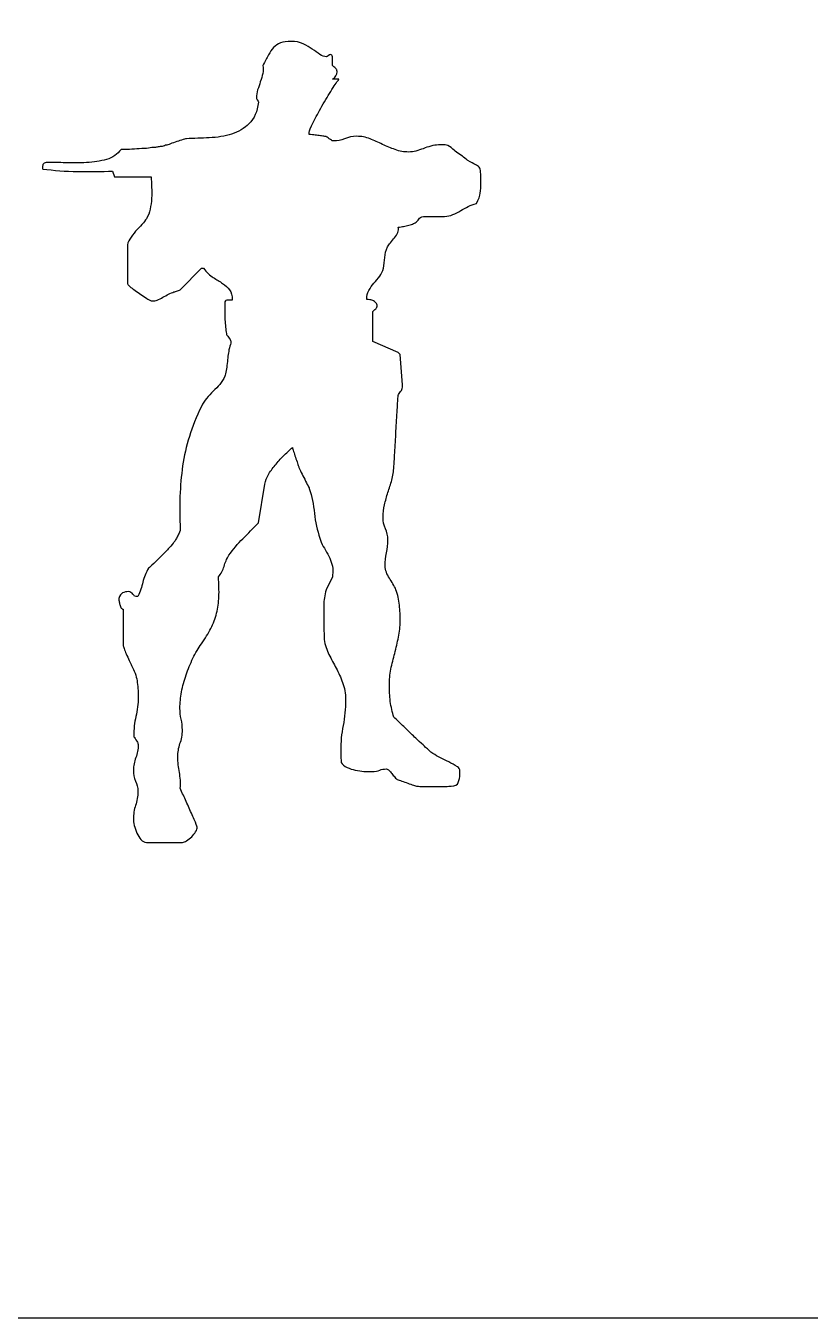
# Model space of a CAD drawing. Header units: centimetres. Extents: x -9.5 to 7.9, y -5.4 to 6.7.
# Drawn here: x -0.65 to 3.64, y -5.44 to 1.64 of the extents above; entities that cross this region are included whole.
import ezdxf

# ---------------------------------------------------------------- set-up
doc = ezdxf.new("R2010")
doc.units = ezdxf.units.CM
doc.header["$MEASUREMENT"] = 0
doc.layers.add('Layer 1', color=7, linetype='Continuous')

msp = doc.modelspace()

# ---------------------------------------------------------------- linework, layer by layer
at = {"layer": 'Layer 1', "color": 113}
for points, knots in [([(-9.48861, 6.68908), (-9.48861, 6.68908), (-9.48861, -5.44086), (-9.48861, -5.44086), (-9.48861, -5.44086), (-9.48861, -5.44086), (-0.86269, -5.44086), (-0.86269, -5.44086), (-0.86269, -5.44086), (-0.86269, -5.44086), (-0.81381, -5.44086), (-0.81381, -5.44086), (-0.81381, -5.44086), (-0.81381, -5.44086), (7.94366, -5.44086), (7.94366, -5.44086), (7.94366, -5.44086), (7.94366, -5.44086), (7.94366, 6.68908), (7.94366, 6.68908), (7.94366, 6.68908), (7.94366, 6.68908), (-0.81381, 6.68908), (-0.81381, 6.68908), (-0.81381, 6.68908), (-0.81381, 6.68908), (-0.86269, 6.68908), (-0.86269, 6.68908), (-0.86269, 6.68908), (-0.86269, 6.68908), (-9.48861, 6.68908), (-9.48861, 6.68908)], [0, 0, 0, 0, 0.1111111, 0.1111111, 0.1111111, 0.1111111, 0.2222222, 0.2222222, 0.2222222, 0.2222222, 0.3333333, 0.3333333, 0.3333333, 0.3333333, 0.4444444, 0.4444444, 0.4444444, 0.4444444, 0.5555556, 0.5555556, 0.5555556, 0.5555556, 0.6666667, 0.6666667, 0.6666667, 0.6666667, 0.7777778, 0.7777778, 0.7777778, 0.7777778, 1, 1, 1, 1]), ([(0.80032, 1.55336), (0.82571, 1.55336), (0.84804, 1.5488), (0.86681, 1.5398), (0.86681, 1.5398), (0.88558, 1.53079), (0.90206, 1.52134), (0.91641, 1.51121), (0.91641, 1.51121), (0.93187, 1.50107), (0.9456, 1.49126), (0.95774, 1.48226), (0.95774, 1.48226), (0.96988, 1.47325), (0.98156, 1.4687), (0.9926, 1.4687), (0.9926, 1.4687), (0.99481, 1.4687), (0.99858, 1.47045), (1.0041, 1.47383), (1.0041, 1.47383), (1.00962, 1.47833), (1.01375, 1.48079), (1.01596, 1.48079), (1.01596, 1.48079), (1.02148, 1.48079), (1.02525, 1.47657), (1.02746, 1.4687), (1.02746, 1.4687), (1.02746, 1.4687), (1.02746, 1.4588), (1.02746, 1.4588), (1.02746, 1.4588), (1.02746, 1.4588), (1.02746, 1.44524), (1.02746, 1.44524), (1.02746, 1.44524), (1.02746, 1.44524), (1.02746, 1.42985), (1.02746, 1.42985), (1.02746, 1.42985), (1.02746, 1.42985), (1.02746, 1.42142), (1.02746, 1.42142), (1.02746, 1.42142), (1.02856, 1.41916), (1.03234, 1.41532), (1.03896, 1.40969), (1.03896, 1.40969), (1.04558, 1.40406), (1.04936, 1.40021), (1.05046, 1.39796), (1.05046, 1.39796), (1.05046, 1.39796), (1.05046, 1.3962), (1.05046, 1.39283), (1.05046, 1.39283), (1.05156, 1.39057), (1.05225, 1.38848), (1.05226, 1.38623), (1.05226, 1.38623), (1.05226, 1.37046), (1.04402, 1.3568), (1.02746, 1.34555), (1.02746, 1.34555), (1.02746, 1.34555), (1.06232, 1.34555), (1.06232, 1.34555), (1.06232, 1.34555), (1.05459, 1.33654), (1.04189, 1.31799), (1.02422, 1.28984), (1.02422, 1.28984), (1.00655, 1.26169), (0.988, 1.23123), (0.96923, 1.19858), (0.96923, 1.19858), (0.95156, 1.16705), (0.93578, 1.1373), (0.92143, 1.10915), (0.92143, 1.10915), (0.90708, 1.081), (0.89986, 1.06279), (0.89987, 1.05491), (0.89987, 1.05491), (0.89987, 1.05491), (0.89987, 1.04318), (0.89987, 1.04318), (0.89987, 1.04318), (0.90318, 1.04318), (0.90937, 1.04284), (0.9182, 1.04171), (0.9182, 1.04171), (0.92703, 1.04058), (0.9363, 1.03917), (0.94623, 1.03804), (0.94623, 1.03804), (0.95617, 1.03691), (0.96543, 1.03587), (0.97426, 1.03474), (0.97426, 1.03474), (0.98309, 1.03361), (0.98928, 1.03257), (0.99259, 1.03144), (0.99259, 1.03144), (0.99369, 1.03144), (0.99918, 1.02759), (1.00912, 1.01971), (1.00912, 1.01971), (1.02016, 1.01295), (1.02635, 1.00874), (1.02745, 1.00762), (1.02745, 1.00762), (1.02745, 1.00762), (1.03248, 1.00762), (1.03248, 1.00762), (1.03248, 1.00762), (1.05346, 1.00762), (1.0737, 1.01183), (1.09358, 1.01971), (1.09358, 1.01971), (1.11456, 1.02871), (1.13652, 1.03327), (1.15971, 1.03327), (1.15971, 1.03327), (1.18621, 1.03327), (1.21059, 1.02871), (1.23267, 1.01971), (1.23267, 1.01971), (1.25585, 1.0107), (1.27851, 1.00055), (1.3006, 0.98929), (1.3006, 0.98929), (1.32378, 0.97915), (1.34714, 0.96934), (1.37033, 0.96034), (1.37033, 0.96034), (1.39351, 0.95133), (1.41823, 0.94714), (1.44473, 0.94715), (1.44473, 0.94715), (1.45798, 0.94715), (1.47137, 0.94853), (1.48463, 0.95191), (1.48463, 0.95191), (1.49788, 0.95641), (1.51091, 0.96096), (1.52417, 0.96547), (1.52417, 0.96547), (1.53742, 0.9711), (1.55115, 0.97565), (1.5655, 0.97903), (1.5655, 0.97903), (1.57985, 0.98353), (1.59428, 0.98599), (1.60863, 0.98599), (1.60863, 0.98599), (1.60863, 0.98599), (1.64529, 0.98599), (1.64529, 0.98599), (1.64529, 0.98599), (1.65412, 0.98599), (1.66441, 0.98143), (1.67656, 0.97243), (1.67656, 0.97243), (1.67877, 0.97017), (1.68426, 0.96491), (1.69309, 0.95704), (1.69309, 0.95704), (1.70192, 0.95028), (1.71188, 0.94293), (1.72292, 0.93505), (1.72292, 0.93505), (1.73396, 0.92717), (1.74392, 0.91981), (1.75275, 0.91306), (1.75275, 0.91306), (1.76158, 0.9063), (1.76707, 0.90245), (1.76928, 0.90133), (1.76928, 0.90133), (1.78694, 0.89119), (1.80034, 0.88384), (1.80918, 0.87934), (1.80918, 0.87934), (1.81911, 0.87483), (1.82633, 0.86994), (1.83074, 0.86431), (1.83074, 0.86431), (1.83515, 0.85868), (1.8379, 0.84957), (1.83901, 0.83719), (1.83901, 0.83719), (1.84011, 0.8248), (1.84044, 0.80625), (1.84045, 0.78148), (1.84045, 0.78148), (1.84045, 0.75783), (1.83942, 0.73823), (1.83721, 0.72247), (1.83721, 0.72247), (1.835, 0.7067), (1.82779, 0.68744), (1.81565, 0.66493), (1.81565, 0.66493), (1.80019, 0.66155), (1.78544, 0.65595), (1.77108, 0.64807), (1.77108, 0.64807), (1.75783, 0.64131), (1.7441, 0.63396), (1.72975, 0.62608), (1.72975, 0.62608), (1.71539, 0.6182), (1.70097, 0.61084), (1.68662, 0.60409), (1.68662, 0.60409), (1.67226, 0.59846), (1.65715, 0.59532), (1.64169, 0.59419), (1.64169, 0.59419), (1.64169, 0.59419), (1.62013, 0.59419), (1.62013, 0.59419), (1.62013, 0.59419), (1.62013, 0.59419), (1.58383, 0.59419), (1.58383, 0.59419), (1.58383, 0.59419), (1.58383, 0.59419), (1.54753, 0.59419), (1.54753, 0.59419), (1.54753, 0.59419), (1.54753, 0.59419), (1.52597, 0.59419), (1.52597, 0.59419), (1.52597, 0.59419), (1.51382, 0.59194), (1.50489, 0.58668), (1.49937, 0.5788), (1.49937, 0.5788), (1.49495, 0.57092), (1.48843, 0.56427), (1.4796, 0.55864), (1.4796, 0.55864), (1.47518, 0.55639), (1.4683, 0.55358), (1.45947, 0.55021), (1.45947, 0.55021), (1.45063, 0.54796), (1.44137, 0.5455), (1.43144, 0.54325), (1.43144, 0.54325), (1.4215, 0.541), (1.41224, 0.5389), (1.40341, 0.53665), (1.40341, 0.53665), (1.39568, 0.53552), (1.39019, 0.53481), (1.38688, 0.53482), (1.38688, 0.53482), (1.39019, 0.52581), (1.3895, 0.51636), (1.38508, 0.50623), (1.38508, 0.50623), (1.38066, 0.49722), (1.37448, 0.48777), (1.36675, 0.47764), (1.36675, 0.47764), (1.36012, 0.46863), (1.35291, 0.45952), (1.34519, 0.45052), (1.34519, 0.45052), (1.33746, 0.44264), (1.33197, 0.43528), (1.32866, 0.42853), (1.32866, 0.42853), (1.31982, 0.40939), (1.31503, 0.38979), (1.31392, 0.36952), (1.31392, 0.36952), (1.31282, 0.34925), (1.31007, 0.32928), (1.30565, 0.31015), (1.30565, 0.31015), (1.30234, 0.29438), (1.29582, 0.28004), (1.28588, 0.26654), (1.28588, 0.26654), (1.27594, 0.25415), (1.26529, 0.24154), (1.25425, 0.22916), (1.25425, 0.22916), (1.24431, 0.21677), (1.23505, 0.20348), (1.22621, 0.18885), (1.22621, 0.18885), (1.21848, 0.17534), (1.21435, 0.15888), (1.21435, 0.13974), (1.21435, 0.13974), (1.21876, 0.13974), (1.22462, 0.13903), (1.23124, 0.13791), (1.23124, 0.13791), (1.23897, 0.13678), (1.24582, 0.13469), (1.25244, 0.13131), (1.25244, 0.13131), (1.25906, 0.12793), (1.26422, 0.12338), (1.26754, 0.11775), (1.26754, 0.11775), (1.27195, 0.11212), (1.27298, 0.10547), (1.27077, 0.09759), (1.27077, 0.09759), (1.26967, 0.09534), (1.26589, 0.09078), (1.25927, 0.08403), (1.25927, 0.08403), (1.25375, 0.0784), (1.24997, 0.07489), (1.24777, 0.07377), (1.24777, 0.07377), (1.24777, 0.07377), (1.24777, -0.09152), (1.24777, -0.09152), (1.24777, -0.09152), (1.24777, -0.09152), (1.38686, -0.15089), (1.38686, -0.15089), (1.38686, -0.15089), (1.38686, -0.15089), (1.39836, -0.16262), (1.39836, -0.16262), (1.39836, -0.16262), (1.39836, -0.16262), (1.40986, -0.32791), (1.40986, -0.32791), (1.40986, -0.32791), (1.40986, -0.32791), (1.40986, -0.34147), (1.40986, -0.34147), (1.40986, -0.34147), (1.40986, -0.35048), (1.40678, -0.35854), (1.40016, -0.36529), (1.40016, -0.36529), (1.39464, -0.37092), (1.39017, -0.37828), (1.38686, -0.38728), (1.38686, -0.38728), (1.38576, -0.40192), (1.38403, -0.42783), (1.38183, -0.46498), (1.38183, -0.46498), (1.37962, -0.50101), (1.37721, -0.53987), (1.375, -0.58153), (1.375, -0.58153), (1.37279, -0.62319), (1.37074, -0.66239), (1.36853, -0.69954), (1.36853, -0.69954), (1.36632, -0.7367), (1.3646, -0.7626), (1.3635, -0.77724), (1.3635, -0.77724), (1.3624, -0.80201), (1.35862, -0.82616), (1.352, -0.84981), (1.352, -0.84981), (1.34537, -0.87233), (1.33816, -0.8951), (1.33044, -0.91761), (1.33044, -0.91761), (1.32381, -0.94013), (1.31763, -0.96253), (1.31211, -0.98505), (1.31211, -0.98505), (1.30659, -1.00757), (1.30384, -1.03068), (1.30384, -1.05432), (1.30384, -1.05432), (1.30384, -1.07684), (1.3083, -1.09749), (1.31714, -1.11662), (1.31714, -1.11662), (1.32597, -1.13464), (1.33044, -1.15494), (1.33044, -1.17746), (1.33044, -1.17746), (1.33044, -1.20111), (1.32769, -1.22492), (1.32217, -1.24856), (1.32217, -1.24856), (1.31775, -1.27221), (1.3157, -1.29565), (1.3157, -1.31929), (1.3157, -1.31929), (1.3157, -1.33168), (1.31775, -1.34358), (1.32217, -1.35484), (1.32217, -1.35484), (1.32658, -1.3661), (1.33208, -1.37696), (1.3387, -1.38709), (1.3387, -1.38709), (1.34532, -1.39722), (1.35184, -1.40772), (1.35847, -1.41898), (1.35847, -1.41898), (1.36509, -1.42911), (1.37059, -1.43997), (1.375, -1.45123), (1.375, -1.45123), (1.38493, -1.47713), (1.39112, -1.50513), (1.39333, -1.53552), (1.39333, -1.53552), (1.39664, -1.56479), (1.39836, -1.5935), (1.39836, -1.62165), (1.39836, -1.62165), (1.39836, -1.65205), (1.39492, -1.6818), (1.3883, -1.71108), (1.3883, -1.71108), (1.38278, -1.74035), (1.37626, -1.76977), (1.36853, -1.79904), (1.36853, -1.79904), (1.3608, -1.82719), (1.35359, -1.85589), (1.34697, -1.88517), (1.34697, -1.88517), (1.34145, -1.91444), (1.3387, -1.94386), (1.3387, -1.97313), (1.3387, -1.97313), (1.3387, -2.00128), (1.34042, -2.03103), (1.34373, -2.06256), (1.34373, -2.06256), (1.34814, -2.09296), (1.35466, -2.12167), (1.3635, -2.14869), (1.3635, -2.14869), (1.37012, -2.15545), (1.3818, -2.16665), (1.39836, -2.18241), (1.39836, -2.18241), (1.41492, -2.19705), (1.43209, -2.21351), (1.44976, -2.23152), (1.44976, -2.23152), (1.46853, -2.24953), (1.48603, -2.26633), (1.50259, -2.2821), (1.50259, -2.2821), (1.51915, -2.29674), (1.53083, -2.30723), (1.53745, -2.31399), (1.53745, -2.31399), (1.56284, -2.33876), (1.58997, -2.35802), (1.61868, -2.37153), (1.61868, -2.37153), (1.64849, -2.38504), (1.67939, -2.4015), (1.71141, -2.42064), (1.71141, -2.42064), (1.72024, -2.42627), (1.72471, -2.43187), (1.72471, -2.4375), (1.72471, -2.4375), (1.72471, -2.4375), (1.72471, -2.46096), (1.72471, -2.46096), (1.72471, -2.46096), (1.72471, -2.47785), (1.72196, -2.49326), (1.71644, -2.50677), (1.71644, -2.50677), (1.71202, -2.52028), (1.69863, -2.52693), (1.67655, -2.52693), (1.67655, -2.52693), (1.67103, -2.52693), (1.66004, -2.52764), (1.64348, -2.52876), (1.64348, -2.52876), (1.62802, -2.52876), (1.61429, -2.52876), (1.60215, -2.52876), (1.60215, -2.52876), (1.60215, -2.52876), (1.58382, -2.52876), (1.58382, -2.52876), (1.58382, -2.52876), (1.58382, -2.52876), (1.55902, -2.52876), (1.55902, -2.52876), (1.55902, -2.52876), (1.54466, -2.52876), (1.52991, -2.52876), (1.51445, -2.52876), (1.51445, -2.52876), (1.50009, -2.52763), (1.49219, -2.52693), (1.49109, -2.52693), (1.49109, -2.52693), (1.48999, -2.52693), (1.48518, -2.52588), (1.47635, -2.52363), (1.47635, -2.52363), (1.46862, -2.52025), (1.459, -2.51675), (1.44796, -2.51337), (1.44796, -2.51337), (1.43692, -2.50887), (1.42593, -2.50502), (1.41489, -2.50164), (1.41489, -2.50164), (1.40385, -2.49714), (1.39458, -2.49363), (1.38686, -2.49138), (1.38686, -2.49138), (1.38023, -2.48913), (1.37405, -2.48457), (1.36853, -2.47782), (1.36853, -2.47782), (1.36301, -2.47106), (1.35752, -2.46442), (1.352, -2.45766), (1.352, -2.45766), (1.34758, -2.45091), (1.34242, -2.44531), (1.3369, -2.4408), (1.3369, -2.4408), (1.33248, -2.43517), (1.32768, -2.43237), (1.32216, -2.43237), (1.32216, -2.43237), (1.30891, -2.43237), (1.2969, -2.43446), (1.28586, -2.43897), (1.28586, -2.43897), (1.27592, -2.44347), (1.2615, -2.44593), (1.24273, -2.44593), (1.24273, -2.44593), (1.23058, -2.44593), (1.21616, -2.44593), (1.1996, -2.44593), (1.1996, -2.44593), (1.18414, -2.44481), (1.168, -2.44234), (1.15144, -2.43897), (1.15144, -2.43897), (1.13598, -2.43559), (1.12123, -2.4307), (1.10687, -2.42394), (1.10687, -2.42394), (1.09252, -2.41719), (1.08153, -2.40808), (1.0738, -2.39682), (1.0738, -2.39682), (1.0738, -2.39682), (1.0738, -2.38326), (1.0738, -2.38326), (1.0738, -2.38326), (1.0738, -2.37763), (1.07311, -2.37169), (1.072, -2.36494), (1.072, -2.36494), (1.072, -2.35818), (1.072, -2.35117), (1.072, -2.34442), (1.072, -2.34442), (1.072, -2.34442), (1.072, -2.33269), (1.072, -2.33269), (1.072, -2.33269), (1.072, -2.2854), (1.07646, -2.23919), (1.0853, -2.19415), (1.0853, -2.19415), (1.09413, -2.14912), (1.0986, -2.1029), (1.0986, -2.05561), (1.0986, -2.05561), (1.0986, -2.01846), (1.09311, -1.98661), (1.08207, -1.95959), (1.08207, -1.95959), (1.07213, -1.93144), (1.06045, -1.90483), (1.04721, -1.88006), (1.04721, -1.88006), (1.03396, -1.85529), (1.02056, -1.83043), (1.00731, -1.80566), (1.00731, -1.80566), (0.99516, -1.78089), (0.98659, -1.7536), (0.98107, -1.7232), (0.98107, -1.7232), (0.98107, -1.7232), (0.98107, -1.70268), (0.98107, -1.70268), (0.98107, -1.70268), (0.98107, -1.69255), (0.98038, -1.68205), (0.97927, -1.67079), (0.97927, -1.67079), (0.97927, -1.65841), (0.97927, -1.64755), (0.97927, -1.63854), (0.97927, -1.63854), (0.97927, -1.63854), (0.97927, -1.61655), (0.97927, -1.61655), (0.97927, -1.61655), (0.97927, -1.61655), (0.97927, -1.53555), (0.97927, -1.53555), (0.97927, -1.53555), (0.97927, -1.50853), (0.98373, -1.48053), (0.99257, -1.45126), (0.99257, -1.45126), (0.99257, -1.45126), (1.02743, -1.38016), (1.02743, -1.38016), (1.02743, -1.38016), (1.02743, -1.37904), (1.02743, -1.37448), (1.02743, -1.3666), (1.02743, -1.3666), (1.02853, -1.35759), (1.02887, -1.35095), (1.02887, -1.34644), (1.02887, -1.34644), (1.02887, -1.32955), (1.02612, -1.3138), (1.0206, -1.29916), (1.0206, -1.29916), (1.01508, -1.28453), (1.00856, -1.26982), (1.00083, -1.25518), (1.00083, -1.25518), (0.9931, -1.24055), (0.98486, -1.22654), (0.97603, -1.21303), (0.97603, -1.21303), (0.9683, -1.1984), (0.96212, -1.18335), (0.9577, -1.16758), (0.9577, -1.16758), (0.94335, -1.1248), (0.93339, -1.07963), (0.92787, -1.03234), (0.92787, -1.03234), (0.92345, -0.98393), (0.91419, -0.93842), (0.89983, -0.89564), (0.89983, -0.89564), (0.89873, -0.89226), (0.89495, -0.88491), (0.88833, -0.87365), (0.88833, -0.87365), (0.88281, -0.86127), (0.87662, -0.84865), (0.87, -0.83627), (0.87, -0.83627), (0.86337, -0.82276), (0.85719, -0.81051), (0.85167, -0.79925), (0.85167, -0.79925), (0.84615, -0.78799), (0.84307, -0.78064), (0.84197, -0.77726), (0.84197, -0.77726), (0.84087, -0.77388), (0.83845, -0.76724), (0.83514, -0.7571), (0.83514, -0.7571), (0.83183, -0.74697), (0.82805, -0.73611), (0.82364, -0.72485), (0.82364, -0.72485), (0.82033, -0.71359), (0.81689, -0.7031), (0.81358, -0.69296), (0.81358, -0.69296), (0.81027, -0.68283), (0.80821, -0.67548), (0.80711, -0.67097), (0.80711, -0.67097), (0.79496, -0.68223), (0.78054, -0.69552), (0.76398, -0.71128), (0.76398, -0.71128), (0.74852, -0.72704), (0.73307, -0.74421), (0.71762, -0.76222), (0.71762, -0.76222), (0.70327, -0.77911), (0.68987, -0.79696), (0.67773, -0.81609), (0.67773, -0.81609), (0.66669, -0.83523), (0.65984, -0.85379), (0.65652, -0.8718), (0.65652, -0.8718), (0.65652, -0.8718), (0.62166, -1.08473), (0.62166, -1.08473), (0.62166, -1.08473), (0.59295, -1.11288), (0.56411, -1.14159), (0.5354, -1.17086), (0.5354, -1.17086), (0.50779, -1.19901), (0.48239, -1.22947), (0.4592, -1.26212), (0.4592, -1.26212), (0.44705, -1.28126), (0.43812, -1.30157), (0.4326, -1.32296), (0.4326, -1.32296), (0.42708, -1.34323), (0.41679, -1.36212), (0.40133, -1.38013), (0.40133, -1.38013), (0.40468, -1.41954), (0.40567, -1.4556), (0.40457, -1.48825), (0.40457, -1.48825), (0.40347, -1.51978), (0.399, -1.55024), (0.39127, -1.57951), (0.39127, -1.57951), (0.38464, -1.60766), (0.37435, -1.63532), (0.36, -1.66234), (0.36, -1.66234), (0.34675, -1.68936), (0.32958, -1.71736), (0.3086, -1.74663), (0.3086, -1.74663), (0.29204, -1.77027), (0.27659, -1.79689), (0.26224, -1.82616), (0.26224, -1.82616), (0.24789, -1.85543), (0.23518, -1.88589), (0.22414, -1.91742), (0.22414, -1.91742), (0.2142, -1.94782), (0.20596, -1.97862), (0.19934, -2.01014), (0.19934, -2.01014), (0.19382, -2.04167), (0.19107, -2.07142), (0.19107, -2.09957), (0.19107, -2.09957), (0.19107, -2.12096), (0.19312, -2.14127), (0.19754, -2.16041), (0.19754, -2.16041), (0.20196, -2.17842), (0.20437, -2.19803), (0.20437, -2.21942), (0.20437, -2.21942), (0.20437, -2.24532), (0.19991, -2.27018), (0.19107, -2.29382), (0.19107, -2.29382), (0.18334, -2.31746), (0.17921, -2.34162), (0.17921, -2.36639), (0.17921, -2.36639), (0.17921, -2.39566), (0.18231, -2.42403), (0.18784, -2.45105), (0.18784, -2.45105), (0.19336, -2.47807), (0.19472, -2.50712), (0.19251, -2.53864), (0.19251, -2.53864), (0.19251, -2.53864), (0.19697, -2.54879), (0.20581, -2.56906), (0.20581, -2.56906), (0.21575, -2.58933), (0.2264, -2.61243), (0.23744, -2.63833), (0.23744, -2.63833), (0.24848, -2.6631), (0.25877, -2.68691), (0.26871, -2.70943), (0.26871, -2.70943), (0.27865, -2.73195), (0.28414, -2.74595), (0.28524, -2.75158), (0.28524, -2.75158), (0.28634, -2.75834), (0.2836, -2.76674), (0.27697, -2.77687), (0.27697, -2.77687), (0.27145, -2.78588), (0.26424, -2.79498), (0.25541, -2.80399), (0.25541, -2.80399), (0.24658, -2.81187), (0.23731, -2.81922), (0.22738, -2.82598), (0.22738, -2.82598), (0.21855, -2.83161), (0.211, -2.83441), (0.20438, -2.83441), (0.20438, -2.83441), (0.20438, -2.83441), (0.00706, -2.83441), (0.00706, -2.83441), (0.00706, -2.83441), (-0.00398, -2.83441), (-0.01394, -2.82915), (-0.02277, -2.81902), (-0.02277, -2.81902), (-0.0316, -2.80889), (-0.03915, -2.79698), (-0.04577, -2.78347), (-0.04577, -2.78347), (-0.05129, -2.76883), (-0.05576, -2.75483), (-0.05907, -2.74132), (-0.05907, -2.74132), (-0.06238, -2.72668), (-0.0641, -2.71548), (-0.0641, -2.7076), (-0.0641, -2.7076), (-0.0641, -2.68058), (-0.06033, -2.65538), (-0.0526, -2.63174), (-0.0526, -2.63174), (-0.04377, -2.6081), (-0.0393, -2.58253), (-0.0393, -2.55551), (-0.0393, -2.55551), (-0.0393, -2.53412), (-0.04377, -2.51522), (-0.0526, -2.49834), (-0.0526, -2.49834), (-0.06033, -2.48145), (-0.0641, -2.46149), (-0.0641, -2.43897), (-0.0641, -2.43897), (-0.0641, -2.41533), (-0.05964, -2.39259), (-0.0508, -2.37007), (-0.0508, -2.37007), (-0.04197, -2.34755), (-0.0375, -2.32445), (-0.0375, -2.3008), (-0.0375, -2.3008), (-0.0375, -2.29855), (-0.03819, -2.29609), (-0.0393, -2.29384), (-0.0393, -2.29384), (-0.0393, -2.29158), (-0.0393, -2.29054), (-0.0393, -2.29054), (-0.0393, -2.29054), (-0.0393, -2.28942), (-0.04307, -2.28382), (-0.0508, -2.27368), (-0.0508, -2.27368), (-0.05743, -2.26242), (-0.0612, -2.25611), (-0.0623, -2.25499), (-0.0623, -2.25499), (-0.0623, -2.25499), (-0.0623, -2.24986), (-0.0623, -2.24986), (-0.0623, -2.24986), (-0.0623, -2.21383), (-0.05853, -2.17919), (-0.0508, -2.14541), (-0.0508, -2.14541), (-0.04197, -2.11051), (-0.0375, -2.07479), (-0.0375, -2.03876), (-0.0375, -2.03876), (-0.0375, -2.00611), (-0.03991, -1.97636), (-0.04433, -1.94933), (-0.04433, -1.94933), (-0.04875, -1.92231), (-0.05871, -1.89431), (-0.07416, -1.86504), (-0.07416, -1.86504), (-0.07747, -1.85829), (-0.08158, -1.84918), (-0.0871, -1.83792), (-0.0871, -1.83792), (-0.09262, -1.82554), (-0.09847, -1.81363), (-0.10399, -1.80237), (-0.10399, -1.80237), (-0.10841, -1.79111), (-0.11218, -1.78096), (-0.11549, -1.77195), (-0.11549, -1.77195), (-0.1188, -1.76294), (-0.12052, -1.75839), (-0.12052, -1.75839), (-0.12052, -1.75839), (-0.12052, -1.75839), (-0.12052, -1.55755), (-0.12052, -1.55755), (-0.12052, -1.55755), (-0.12604, -1.55643), (-0.13015, -1.55292), (-0.13346, -1.54729), (-0.13346, -1.54729), (-0.13567, -1.54054), (-0.13808, -1.53389), (-0.14029, -1.52713), (-0.14029, -1.52713), (-0.14139, -1.52038), (-0.14242, -1.51407), (-0.14353, -1.50844), (-0.14353, -1.50844), (-0.14353, -1.50844), (-0.14353, -1.49854), (-0.14353, -1.49854), (-0.14353, -1.49854), (-0.13911, -1.48278), (-0.1326, -1.47263), (-0.12376, -1.46812), (-0.12376, -1.46812), (-0.11382, -1.46362), (-0.10284, -1.46116), (-0.09069, -1.46116), (-0.09069, -1.46116), (-0.08517, -1.46116), (-0.0807, -1.46291), (-0.07739, -1.46629), (-0.07739, -1.46629), (-0.07297, -1.46854), (-0.06953, -1.47134), (-0.06733, -1.47472), (-0.06733, -1.47472), (-0.06402, -1.4781), (-0.06058, -1.48161), (-0.05727, -1.48498), (-0.05727, -1.48498), (-0.05396, -1.48723), (-0.04985, -1.48828), (-0.04433, -1.48828), (-0.04433, -1.48828), (-0.04433, -1.48828), (-0.04364, -1.48828), (-0.04253, -1.48828), (-0.04253, -1.48828), (-0.04143, -1.48716), (-0.0404, -1.48681), (-0.0393, -1.48681), (-0.0393, -1.48681), (-0.02716, -1.46092), (-0.01823, -1.43501), (-0.0127, -1.40911), (-0.0127, -1.40911), (-0.00608, -1.38322), (0.00421, -1.35765), (0.01857, -1.33288), (0.01857, -1.33288), (0.02409, -1.32838), (0.03371, -1.31998), (0.04696, -1.30759), (0.04696, -1.30759), (0.06131, -1.29408), (0.07573, -1.28008), (0.09009, -1.26544), (0.09009, -1.26544), (0.10555, -1.24968), (0.11928, -1.23497), (0.13142, -1.22146), (0.13142, -1.22146), (0.14467, -1.20683), (0.1536, -1.19667), (0.15802, -1.19104), (0.15802, -1.19104), (0.16023, -1.18879), (0.16297, -1.18424), (0.16629, -1.17748), (0.16629, -1.17748), (0.17071, -1.17073), (0.17448, -1.16408), (0.17779, -1.15732), (0.17779, -1.15732), (0.18221, -1.14944), (0.18564, -1.14209), (0.18785, -1.13533), (0.18785, -1.13533), (0.19116, -1.12858), (0.19252, -1.12368), (0.19252, -1.1203), (0.19252, -1.1203), (0.19031, -1.05613), (0.18998, -0.99591), (0.19108, -0.93962), (0.19108, -0.93962), (0.19329, -0.8822), (0.19809, -0.82618), (0.20582, -0.77213), (0.20582, -0.77213), (0.21355, -0.71809), (0.22592, -0.66489), (0.24248, -0.61197), (0.24248, -0.61197), (0.25904, -0.55793), (0.28101, -0.50261), (0.30861, -0.44631), (0.30861, -0.44631), (0.31634, -0.42942), (0.3256, -0.41472), (0.33664, -0.40233), (0.33664, -0.40233), (0.34878, -0.38882), (0.36115, -0.37587), (0.3733, -0.36348), (0.3733, -0.36348), (0.38655, -0.3511), (0.39856, -0.33885), (0.4096, -0.32646), (0.4096, -0.32646), (0.42064, -0.31295), (0.42957, -0.29754), (0.4362, -0.28065), (0.4362, -0.28065), (0.43951, -0.27277), (0.44226, -0.26262), (0.44447, -0.25023), (0.44447, -0.25023), (0.44668, -0.23785), (0.4484, -0.22526), (0.4495, -0.21175), (0.4495, -0.21175), (0.45171, -0.19712), (0.45307, -0.18346), (0.45417, -0.17107), (0.45417, -0.17107), (0.45638, -0.15756), (0.4581, -0.1467), (0.4592, -0.13882), (0.4592, -0.13882), (0.4592, -0.13657), (0.46092, -0.12922), (0.46423, -0.11683), (0.46423, -0.11683), (0.46865, -0.10332), (0.4707, -0.09492), (0.4707, -0.09154), (0.4707, -0.09154), (0.4707, -0.08817), (0.46762, -0.08223), (0.461, -0.07322), (0.461, -0.07322), (0.45437, -0.06309), (0.44991, -0.05749), (0.4477, -0.05636), (0.4477, -0.05636), (0.4466, -0.05186), (0.44488, -0.04309), (0.44267, -0.03071), (0.44267, -0.03071), (0.44157, -0.01833), (0.44054, -0.00537), (0.43944, 0.00814), (0.43944, 0.00814), (0.43834, 0.02165), (0.43731, 0.0346), (0.43621, 0.04699), (0.43621, 0.04699), (0.43621, 0.05937), (0.43621, 0.06811), (0.43621, 0.07374), (0.43621, 0.07374), (0.43621, 0.07374), (0.43621, 0.09903), (0.43621, 0.09903), (0.43621, 0.09903), (0.43621, 0.12267), (0.43826, 0.13458), (0.44268, 0.13458), (0.44268, 0.13458), (0.4482, 0.1357), (0.45988, 0.13641), (0.47754, 0.13641), (0.47754, 0.13641), (0.47754, 0.16118), (0.47238, 0.17973), (0.46244, 0.19212), (0.46244, 0.19212), (0.4525, 0.20563), (0.4398, 0.21753), (0.42434, 0.22767), (0.42434, 0.22767), (0.40888, 0.2378), (0.39207, 0.24829), (0.3733, 0.25956), (0.3733, 0.25956), (0.35563, 0.27082), (0.33777, 0.28762), (0.32011, 0.31014), (0.32011, 0.31014), (0.32011, 0.31014), (0.30861, 0.31014), (0.30861, 0.31014), (0.30861, 0.31014), (0.30861, 0.31014), (0.19252, 0.19213), (0.19252, 0.19213), (0.19252, 0.19213), (0.19142, 0.191), (0.18662, 0.18925), (0.17778, 0.187), (0.17778, 0.187), (0.17005, 0.18475), (0.16353, 0.18265), (0.15801, 0.1804), (0.15801, 0.1804), (0.14918, 0.17815), (0.13922, 0.17393), (0.12818, 0.16831), (0.12818, 0.16831), (0.11824, 0.16268), (0.10759, 0.15708), (0.09655, 0.15145), (0.09655, 0.15145), (0.08661, 0.14582), (0.07665, 0.14092), (0.06672, 0.13642), (0.06672, 0.13642), (0.05789, 0.13304), (0.04965, 0.13129), (0.04192, 0.13129), (0.04192, 0.13129), (0.03971, 0.13129), (0.03766, 0.13129), (0.03545, 0.13129), (0.03545, 0.13129), (0.03324, 0.13241), (0.03152, 0.13312), (0.03042, 0.13312), (0.03042, 0.13312), (0.026, 0.13537), (0.01879, 0.13922), (0.00886, 0.14485), (0.00886, 0.14485), (-0.00108, 0.1516), (-0.01173, 0.15896), (-0.02277, 0.16684), (-0.02277, 0.16684), (-0.03381, 0.17472), (-0.0441, 0.18207), (-0.05404, 0.18883), (-0.05404, 0.18883), (-0.06398, 0.19558), (-0.07086, 0.20048), (-0.07417, 0.20386), (-0.07417, 0.20386), (-0.07859, 0.20611), (-0.08339, 0.20996), (-0.08891, 0.21559), (-0.08891, 0.21559), (-0.09443, 0.22122), (-0.09718, 0.22543), (-0.09718, 0.22768), (-0.09718, 0.22768), (-0.09718, 0.22768), (-0.09718, 0.42852), (-0.09718, 0.42852), (-0.09718, 0.42852), (-0.09718, 0.44315), (-0.09272, 0.45715), (-0.08388, 0.47067), (-0.08388, 0.47067), (-0.07394, 0.4853), (-0.06365, 0.4993), (-0.05261, 0.51282), (-0.05261, 0.51282), (-0.04047, 0.52633), (-0.02879, 0.53894), (-0.01775, 0.5502), (-0.01775, 0.5502), (-0.00561, 0.56258), (0.00263, 0.57307), (0.00705, 0.58209), (0.00705, 0.58209), (0.01699, 0.59785), (0.02386, 0.61536), (0.02718, 0.6345), (0.02718, 0.6345), (0.0316, 0.65364), (0.03434, 0.67324), (0.03545, 0.69351), (0.03545, 0.69351), (0.03655, 0.71377), (0.03655, 0.73408), (0.03545, 0.75435), (0.03545, 0.75435), (0.03435, 0.77461), (0.03365, 0.79387), (0.03365, 0.81189), (0.03365, 0.81189), (0.03365, 0.81189), (-0.1669, 0.81189), (-0.1669, 0.81189), (-0.1669, 0.81189), (-0.1669, 0.81189), (-0.1784, 0.84231), (-0.1784, 0.84231), (-0.1784, 0.84231), (-0.23913, 0.84005), (-0.30298, 0.83935), (-0.37033, 0.84048), (-0.37033, 0.84048), (-0.43658, 0.8416), (-0.50009, 0.84616), (-0.56082, 0.85404), (-0.56082, 0.85404), (-0.56192, 0.85516), (-0.56262, 0.85692), (-0.56262, 0.85917), (-0.56262, 0.85917), (-0.56262, 0.85917), (-0.56262, 0.86577), (-0.56262, 0.86577), (-0.56262, 0.86577), (-0.56262, 0.88491), (-0.55061, 0.89297), (-0.52632, 0.88959), (-0.52632, 0.88959), (-0.50203, 0.89071), (-0.47146, 0.89001), (-0.43503, 0.88776), (-0.43503, 0.88776), (-0.39749, 0.88663), (-0.35938, 0.88734), (-0.32074, 0.88959), (-0.32074, 0.88959), (-0.2821, 0.89184), (-0.24571, 0.89744), (-0.21148, 0.90645), (-0.21148, 0.90645), (-0.17725, 0.91658), (-0.15082, 0.93443), (-0.13205, 0.96033), (-0.13205, 0.96033), (-0.12543, 0.96033), (-0.11375, 0.96033), (-0.09719, 0.96033), (-0.09719, 0.96033), (-0.08063, 0.96145), (-0.06346, 0.96286), (-0.04579, 0.96399), (-0.04579, 0.96399), (-0.02702, 0.96511), (-0.00952, 0.96616), (0.00704, 0.96729), (0.00704, 0.96729), (0.0236, 0.96954), (0.03528, 0.97129), (0.0419, 0.97242), (0.0419, 0.97242), (0.04521, 0.97242), (0.05001, 0.97242), (0.05664, 0.97242), (0.05664, 0.97242), (0.06326, 0.97354), (0.07014, 0.97459), (0.07677, 0.97572), (0.07677, 0.97572), (0.0845, 0.97684), (0.09171, 0.97789), (0.09833, 0.97902), (0.09833, 0.97902), (0.10495, 0.98127), (0.10942, 0.98302), (0.11163, 0.98415), (0.11163, 0.98415), (0.11494, 0.98415), (0.12146, 0.9859), (0.1314, 0.98928), (0.1314, 0.98928), (0.14134, 0.99378), (0.15232, 0.99763), (0.16447, 1.00101), (0.16447, 1.00101), (0.17661, 1.00551), (0.18829, 1.00936), (0.19933, 1.01274), (0.19933, 1.01274), (0.21147, 1.01724), (0.22074, 1.0197), (0.22736, 1.0197), (0.22736, 1.0197), (0.26711, 1.02195), (0.30866, 1.0237), (0.35172, 1.02483), (0.35172, 1.02483), (0.39588, 1.02708), (0.43674, 1.03372), (0.47428, 1.04499), (0.47428, 1.04499), (0.51182, 1.05737), (0.54374, 1.07663), (0.57024, 1.10253), (0.57024, 1.10253), (0.59784, 1.12955), (0.61501, 1.16875), (0.62164, 1.22054), (0.62164, 1.22054), (0.62164, 1.22279), (0.61923, 1.22663), (0.61481, 1.23227), (0.61481, 1.23227), (0.6115, 1.2379), (0.61014, 1.24211), (0.61014, 1.24436), (0.61014, 1.24436), (0.61014, 1.25899), (0.61219, 1.27333), (0.61661, 1.28797), (0.61661, 1.28797), (0.62213, 1.3026), (0.62693, 1.31731), (0.63135, 1.33195), (0.63135, 1.33195), (0.63687, 1.34771), (0.64134, 1.36312), (0.64465, 1.37776), (0.64465, 1.37776), (0.64796, 1.39239), (0.64796, 1.40673), (0.64465, 1.42137), (0.64465, 1.42137), (0.65679, 1.44276), (0.66744, 1.46202), (0.67628, 1.47891), (0.67628, 1.47891), (0.68511, 1.49579), (0.69438, 1.50945), (0.70431, 1.51959), (0.70431, 1.51959), (0.71535, 1.53084), (0.72805, 1.53924), (0.74241, 1.54488), (0.74241, 1.54488), (0.75787, 1.55051), (0.77709, 1.5533), (0.80028, 1.55331), (0.80028, 1.55331), (0.80028, 1.55331), (0.80032, 1.55336), (0.80032, 1.55336)], [0, 0, 0, 0, 0.002907, 0.002907, 0.002907, 0.002907, 0.005814, 0.005814, 0.005814, 0.005814, 0.0087209, 0.0087209, 0.0087209, 0.0087209, 0.0116279, 0.0116279, 0.0116279, 0.0116279, 0.0145349, 0.0145349, 0.0145349, 0.0145349, 0.0174419, 0.0174419, 0.0174419, 0.0174419, 0.0203488, 0.0203488, 0.0203488, 0.0203488, 0.0232558, 0.0232558, 0.0232558, 0.0232558, 0.0261628, 0.0261628, 0.0261628, 0.0261628, 0.0290698, 0.0290698, 0.0290698, 0.0290698, 0.0319767, 0.0319767, 0.0319767, 0.0319767, 0.0348837, 0.0348837, 0.0348837, 0.0348837, 0.0377907, 0.0377907, 0.0377907, 0.0377907, 0.0406977, 0.0406977, 0.0406977, 0.0406977, 0.0436047, 0.0436047, 0.0436047, 0.0436047, 0.0465116, 0.0465116, 0.0465116, 0.0465116, 0.0494186, 0.0494186, 0.0494186, 0.0494186, 0.0523256, 0.0523256, 0.0523256, 0.0523256, 0.0552326, 0.0552326, 0.0552326, 0.0552326, 0.0581395, 0.0581395, 0.0581395, 0.0581395, 0.0610465, 0.0610465, 0.0610465, 0.0610465, 0.0639535, 0.0639535, 0.0639535, 0.0639535, 0.0668605, 0.0668605, 0.0668605, 0.0668605, 0.0697674, 0.0697674, 0.0697674, 0.0697674, 0.0726744, 0.0726744, 0.0726744, 0.0726744, 0.0755814, 0.0755814, 0.0755814, 0.0755814, 0.0784884, 0.0784884, 0.0784884, 0.0784884, 0.0813953, 0.0813953, 0.0813953, 0.0813953, 0.0843023, 0.0843023, 0.0843023, 0.0843023, 0.0872093, 0.0872093, 0.0872093, 0.0872093, 0.0901163, 0.0901163, 0.0901163, 0.0901163, 0.0930233, 0.0930233, 0.0930233, 0.0930233, 0.0959302, 0.0959302, 0.0959302, 0.0959302, 0.0988372, 0.0988372, 0.0988372, 0.0988372, 0.1017442, 0.1017442, 0.1017442, 0.1017442, 0.1046512, 0.1046512, 0.1046512, 0.1046512, 0.1075581, 0.1075581, 0.1075581, 0.1075581, 0.1104651, 0.1104651, 0.1104651, 0.1104651, 0.1133721, 0.1133721, 0.1133721, 0.1133721, 0.1162791, 0.1162791, 0.1162791, 0.1162791, 0.119186, 0.119186, 0.119186, 0.119186, 0.122093, 0.122093, 0.122093, 0.122093, 0.125, 0.125, 0.125, 0.125, 0.127907, 0.127907, 0.127907, 0.127907, 0.130814, 0.130814, 0.130814, 0.130814, 0.1337209, 0.1337209, 0.1337209, 0.1337209, 0.1366279, 0.1366279, 0.1366279, 0.1366279, 0.1395349, 0.1395349, 0.1395349, 0.1395349, 0.1424419, 0.1424419, 0.1424419, 0.1424419, 0.1453488, 0.1453488, 0.1453488, 0.1453488, 0.1482558, 0.1482558, 0.1482558, 0.1482558, 0.1511628, 0.1511628, 0.1511628, 0.1511628, 0.1540698, 0.1540698, 0.1540698, 0.1540698, 0.1569767, 0.1569767, 0.1569767, 0.1569767, 0.1598837, 0.1598837, 0.1598837, 0.1598837, 0.1627907, 0.1627907, 0.1627907, 0.1627907, 0.1656977, 0.1656977, 0.1656977, 0.1656977, 0.1686047, 0.1686047, 0.1686047, 0.1686047, 0.1715116, 0.1715116, 0.1715116, 0.1715116, 0.1744186, 0.1744186, 0.1744186, 0.1744186, 0.1773256, 0.1773256, 0.1773256, 0.1773256, 0.1802326, 0.1802326, 0.1802326, 0.1802326, 0.1831395, 0.1831395, 0.1831395, 0.1831395, 0.1860465, 0.1860465, 0.1860465, 0.1860465, 0.1889535, 0.1889535, 0.1889535, 0.1889535, 0.1918605, 0.1918605, 0.1918605, 0.1918605, 0.1947674, 0.1947674, 0.1947674, 0.1947674, 0.1976744, 0.1976744, 0.1976744, 0.1976744, 0.2005814, 0.2005814, 0.2005814, 0.2005814, 0.2034884, 0.2034884, 0.2034884, 0.2034884, 0.2063953, 0.2063953, 0.2063953, 0.2063953, 0.2093023, 0.2093023, 0.2093023, 0.2093023, 0.2122093, 0.2122093, 0.2122093, 0.2122093, 0.2151163, 0.2151163, 0.2151163, 0.2151163, 0.2180233, 0.2180233, 0.2180233, 0.2180233, 0.2209302, 0.2209302, 0.2209302, 0.2209302, 0.2238372, 0.2238372, 0.2238372, 0.2238372, 0.2267442, 0.2267442, 0.2267442, 0.2267442, 0.2296512, 0.2296512, 0.2296512, 0.2296512, 0.2325581, 0.2325581, 0.2325581, 0.2325581, 0.2354651, 0.2354651, 0.2354651, 0.2354651, 0.2383721, 0.2383721, 0.2383721, 0.2383721, 0.2412791, 0.2412791, 0.2412791, 0.2412791, 0.244186, 0.244186, 0.244186, 0.244186, 0.247093, 0.247093, 0.247093, 0.247093, 0.25, 0.25, 0.25, 0.25, 0.252907, 0.252907, 0.252907, 0.252907, 0.255814, 0.255814, 0.255814, 0.255814, 0.2587209, 0.2587209, 0.2587209, 0.2587209, 0.2616279, 0.2616279, 0.2616279, 0.2616279, 0.2645349, 0.2645349, 0.2645349, 0.2645349, 0.2674419, 0.2674419, 0.2674419, 0.2674419, 0.2703488, 0.2703488, 0.2703488, 0.2703488, 0.2732558, 0.2732558, 0.2732558, 0.2732558, 0.2761628, 0.2761628, 0.2761628, 0.2761628, 0.2790698, 0.2790698, 0.2790698, 0.2790698, 0.2819767, 0.2819767, 0.2819767, 0.2819767, 0.2848837, 0.2848837, 0.2848837, 0.2848837, 0.2877907, 0.2877907, 0.2877907, 0.2877907, 0.2906977, 0.2906977, 0.2906977, 0.2906977, 0.2936047, 0.2936047, 0.2936047, 0.2936047, 0.2965116, 0.2965116, 0.2965116, 0.2965116, 0.2994186, 0.2994186, 0.2994186, 0.2994186, 0.3023256, 0.3023256, 0.3023256, 0.3023256, 0.3052326, 0.3052326, 0.3052326, 0.3052326, 0.3081395, 0.3081395, 0.3081395, 0.3081395, 0.3110465, 0.3110465, 0.3110465, 0.3110465, 0.3139535, 0.3139535, 0.3139535, 0.3139535, 0.3168605, 0.3168605, 0.3168605, 0.3168605, 0.3197674, 0.3197674, 0.3197674, 0.3197674, 0.3226744, 0.3226744, 0.3226744, 0.3226744, 0.3255814, 0.3255814, 0.3255814, 0.3255814, 0.3284884, 0.3284884, 0.3284884, 0.3284884, 0.3313953, 0.3313953, 0.3313953, 0.3313953, 0.3343023, 0.3343023, 0.3343023, 0.3343023, 0.3372093, 0.3372093, 0.3372093, 0.3372093, 0.3401163, 0.3401163, 0.3401163, 0.3401163, 0.3430233, 0.3430233, 0.3430233, 0.3430233, 0.3459302, 0.3459302, 0.3459302, 0.3459302, 0.3488372, 0.3488372, 0.3488372, 0.3488372, 0.3517442, 0.3517442, 0.3517442, 0.3517442, 0.3546512, 0.3546512, 0.3546512, 0.3546512, 0.3575581, 0.3575581, 0.3575581, 0.3575581, 0.3604651, 0.3604651, 0.3604651, 0.3604651, 0.3633721, 0.3633721, 0.3633721, 0.3633721, 0.3662791, 0.3662791, 0.3662791, 0.3662791, 0.369186, 0.369186, 0.369186, 0.369186, 0.372093, 0.372093, 0.372093, 0.372093, 0.375, 0.375, 0.375, 0.375, 0.377907, 0.377907, 0.377907, 0.377907, 0.380814, 0.380814, 0.380814, 0.380814, 0.3837209, 0.3837209, 0.3837209, 0.3837209, 0.3866279, 0.3866279, 0.3866279, 0.3866279, 0.3895349, 0.3895349, 0.3895349, 0.3895349, 0.3924419, 0.3924419, 0.3924419, 0.3924419, 0.3953488, 0.3953488, 0.3953488, 0.3953488, 0.3982558, 0.3982558, 0.3982558, 0.3982558, 0.4011628, 0.4011628, 0.4011628, 0.4011628, 0.4040698, 0.4040698, 0.4040698, 0.4040698, 0.4069767, 0.4069767, 0.4069767, 0.4069767, 0.4098837, 0.4098837, 0.4098837, 0.4098837, 0.4127907, 0.4127907, 0.4127907, 0.4127907, 0.4156977, 0.4156977, 0.4156977, 0.4156977, 0.4186047, 0.4186047, 0.4186047, 0.4186047, 0.4215116, 0.4215116, 0.4215116, 0.4215116, 0.4244186, 0.4244186, 0.4244186, 0.4244186, 0.4273256, 0.4273256, 0.4273256, 0.4273256, 0.4302326, 0.4302326, 0.4302326, 0.4302326, 0.4331395, 0.4331395, 0.4331395, 0.4331395, 0.4360465, 0.4360465, 0.4360465, 0.4360465, 0.4389535, 0.4389535, 0.4389535, 0.4389535, 0.4418605, 0.4418605, 0.4418605, 0.4418605, 0.4447674, 0.4447674, 0.4447674, 0.4447674, 0.4476744, 0.4476744, 0.4476744, 0.4476744, 0.4505814, 0.4505814, 0.4505814, 0.4505814, 0.4534884, 0.4534884, 0.4534884, 0.4534884, 0.4563953, 0.4563953, 0.4563953, 0.4563953, 0.4593023, 0.4593023, 0.4593023, 0.4593023, 0.4622093, 0.4622093, 0.4622093, 0.4622093, 0.4651163, 0.4651163, 0.4651163, 0.4651163, 0.4680233, 0.4680233, 0.4680233, 0.4680233, 0.4709302, 0.4709302, 0.4709302, 0.4709302, 0.4738372, 0.4738372, 0.4738372, 0.4738372, 0.4767442, 0.4767442, 0.4767442, 0.4767442, 0.4796512, 0.4796512, 0.4796512, 0.4796512, 0.4825581, 0.4825581, 0.4825581, 0.4825581, 0.4854651, 0.4854651, 0.4854651, 0.4854651, 0.4883721, 0.4883721, 0.4883721, 0.4883721, 0.4912791, 0.4912791, 0.4912791, 0.4912791, 0.494186, 0.494186, 0.494186, 0.494186, 0.497093, 0.497093, 0.497093, 0.497093, 0.5, 0.5, 0.5, 0.5, 0.502907, 0.502907, 0.502907, 0.502907, 0.505814, 0.505814, 0.505814, 0.505814, 0.5087209, 0.5087209, 0.5087209, 0.5087209, 0.5116279, 0.5116279, 0.5116279, 0.5116279, 0.5145349, 0.5145349, 0.5145349, 0.5145349, 0.5174419, 0.5174419, 0.5174419, 0.5174419, 0.5203488, 0.5203488, 0.5203488, 0.5203488, 0.5232558, 0.5232558, 0.5232558, 0.5232558, 0.5261628, 0.5261628, 0.5261628, 0.5261628, 0.5290698, 0.5290698, 0.5290698, 0.5290698, 0.5319767, 0.5319767, 0.5319767, 0.5319767, 0.5348837, 0.5348837, 0.5348837, 0.5348837, 0.5377907, 0.5377907, 0.5377907, 0.5377907, 0.5406977, 0.5406977, 0.5406977, 0.5406977, 0.5436047, 0.5436047, 0.5436047, 0.5436047, 0.5465116, 0.5465116, 0.5465116, 0.5465116, 0.5494186, 0.5494186, 0.5494186, 0.5494186, 0.5523256, 0.5523256, 0.5523256, 0.5523256, 0.5552326, 0.5552326, 0.5552326, 0.5552326, 0.5581395, 0.5581395, 0.5581395, 0.5581395, 0.5610465, 0.5610465, 0.5610465, 0.5610465, 0.5639535, 0.5639535, 0.5639535, 0.5639535, 0.5668605, 0.5668605, 0.5668605, 0.5668605, 0.5697674, 0.5697674, 0.5697674, 0.5697674, 0.5726744, 0.5726744, 0.5726744, 0.5726744, 0.5755814, 0.5755814, 0.5755814, 0.5755814, 0.5784884, 0.5784884, 0.5784884, 0.5784884, 0.5813953, 0.5813953, 0.5813953, 0.5813953, 0.5843023, 0.5843023, 0.5843023, 0.5843023, 0.5872093, 0.5872093, 0.5872093, 0.5872093, 0.5901163, 0.5901163, 0.5901163, 0.5901163, 0.5930233, 0.5930233, 0.5930233, 0.5930233, 0.5959302, 0.5959302, 0.5959302, 0.5959302, 0.5988372, 0.5988372, 0.5988372, 0.5988372, 0.6017442, 0.6017442, 0.6017442, 0.6017442, 0.6046512, 0.6046512, 0.6046512, 0.6046512, 0.6075581, 0.6075581, 0.6075581, 0.6075581, 0.6104651, 0.6104651, 0.6104651, 0.6104651, 0.6133721, 0.6133721, 0.6133721, 0.6133721, 0.6162791, 0.6162791, 0.6162791, 0.6162791, 0.619186, 0.619186, 0.619186, 0.619186, 0.622093, 0.622093, 0.622093, 0.622093, 0.625, 0.625, 0.625, 0.625, 0.627907, 0.627907, 0.627907, 0.627907, 0.630814, 0.630814, 0.630814, 0.630814, 0.6337209, 0.6337209, 0.6337209, 0.6337209, 0.6366279, 0.6366279, 0.6366279, 0.6366279, 0.6395349, 0.6395349, 0.6395349, 0.6395349, 0.6424419, 0.6424419, 0.6424419, 0.6424419, 0.6453488, 0.6453488, 0.6453488, 0.6453488, 0.6482558, 0.6482558, 0.6482558, 0.6482558, 0.6511628, 0.6511628, 0.6511628, 0.6511628, 0.6540698, 0.6540698, 0.6540698, 0.6540698, 0.6569767, 0.6569767, 0.6569767, 0.6569767, 0.6598837, 0.6598837, 0.6598837, 0.6598837, 0.6627907, 0.6627907, 0.6627907, 0.6627907, 0.6656977, 0.6656977, 0.6656977, 0.6656977, 0.6686047, 0.6686047, 0.6686047, 0.6686047, 0.6715116, 0.6715116, 0.6715116, 0.6715116, 0.6744186, 0.6744186, 0.6744186, 0.6744186, 0.6773256, 0.6773256, 0.6773256, 0.6773256, 0.6802326, 0.6802326, 0.6802326, 0.6802326, 0.6831395, 0.6831395, 0.6831395, 0.6831395, 0.6860465, 0.6860465, 0.6860465, 0.6860465, 0.6889535, 0.6889535, 0.6889535, 0.6889535, 0.6918605, 0.6918605, 0.6918605, 0.6918605, 0.6947674, 0.6947674, 0.6947674, 0.6947674, 0.6976744, 0.6976744, 0.6976744, 0.6976744, 0.7005814, 0.7005814, 0.7005814, 0.7005814, 0.7034884, 0.7034884, 0.7034884, 0.7034884, 0.7063953, 0.7063953, 0.7063953, 0.7063953, 0.7093023, 0.7093023, 0.7093023, 0.7093023, 0.7122093, 0.7122093, 0.7122093, 0.7122093, 0.7151163, 0.7151163, 0.7151163, 0.7151163, 0.7180233, 0.7180233, 0.7180233, 0.7180233, 0.7209302, 0.7209302, 0.7209302, 0.7209302, 0.7238372, 0.7238372, 0.7238372, 0.7238372, 0.7267442, 0.7267442, 0.7267442, 0.7267442, 0.7296512, 0.7296512, 0.7296512, 0.7296512, 0.7325581, 0.7325581, 0.7325581, 0.7325581, 0.7354651, 0.7354651, 0.7354651, 0.7354651, 0.7383721, 0.7383721, 0.7383721, 0.7383721, 0.7412791, 0.7412791, 0.7412791, 0.7412791, 0.744186, 0.744186, 0.744186, 0.744186, 0.747093, 0.747093, 0.747093, 0.747093, 0.75, 0.75, 0.75, 0.75, 0.752907, 0.752907, 0.752907, 0.752907, 0.755814, 0.755814, 0.755814, 0.755814, 0.7587209, 0.7587209, 0.7587209, 0.7587209, 0.7616279, 0.7616279, 0.7616279, 0.7616279, 0.7645349, 0.7645349, 0.7645349, 0.7645349, 0.7674419, 0.7674419, 0.7674419, 0.7674419, 0.7703488, 0.7703488, 0.7703488, 0.7703488, 0.7732558, 0.7732558, 0.7732558, 0.7732558, 0.7761628, 0.7761628, 0.7761628, 0.7761628, 0.7790698, 0.7790698, 0.7790698, 0.7790698, 0.7819767, 0.7819767, 0.7819767, 0.7819767, 0.7848837, 0.7848837, 0.7848837, 0.7848837, 0.7877907, 0.7877907, 0.7877907, 0.7877907, 0.7906977, 0.7906977, 0.7906977, 0.7906977, 0.7936047, 0.7936047, 0.7936047, 0.7936047, 0.7965116, 0.7965116, 0.7965116, 0.7965116, 0.7994186, 0.7994186, 0.7994186, 0.7994186, 0.8023256, 0.8023256, 0.8023256, 0.8023256, 0.8052326, 0.8052326, 0.8052326, 0.8052326, 0.8081395, 0.8081395, 0.8081395, 0.8081395, 0.8110465, 0.8110465, 0.8110465, 0.8110465, 0.8139535, 0.8139535, 0.8139535, 0.8139535, 0.8168605, 0.8168605, 0.8168605, 0.8168605, 0.8197674, 0.8197674, 0.8197674, 0.8197674, 0.8226744, 0.8226744, 0.8226744, 0.8226744, 0.8255814, 0.8255814, 0.8255814, 0.8255814, 0.8284884, 0.8284884, 0.8284884, 0.8284884, 0.8313953, 0.8313953, 0.8313953, 0.8313953, 0.8343023, 0.8343023, 0.8343023, 0.8343023, 0.8372093, 0.8372093, 0.8372093, 0.8372093, 0.8401163, 0.8401163, 0.8401163, 0.8401163, 0.8430233, 0.8430233, 0.8430233, 0.8430233, 0.8459302, 0.8459302, 0.8459302, 0.8459302, 0.8488372, 0.8488372, 0.8488372, 0.8488372, 0.8517442, 0.8517442, 0.8517442, 0.8517442, 0.8546512, 0.8546512, 0.8546512, 0.8546512, 0.8575581, 0.8575581, 0.8575581, 0.8575581, 0.8604651, 0.8604651, 0.8604651, 0.8604651, 0.8633721, 0.8633721, 0.8633721, 0.8633721, 0.8662791, 0.8662791, 0.8662791, 0.8662791, 0.869186, 0.869186, 0.869186, 0.869186, 0.872093, 0.872093, 0.872093, 0.872093, 0.875, 0.875, 0.875, 0.875, 0.877907, 0.877907, 0.877907, 0.877907, 0.880814, 0.880814, 0.880814, 0.880814, 0.8837209, 0.8837209, 0.8837209, 0.8837209, 0.8866279, 0.8866279, 0.8866279, 0.8866279, 0.8895349, 0.8895349, 0.8895349, 0.8895349, 0.8924419, 0.8924419, 0.8924419, 0.8924419, 0.8953488, 0.8953488, 0.8953488, 0.8953488, 0.8982558, 0.8982558, 0.8982558, 0.8982558, 0.9011628, 0.9011628, 0.9011628, 0.9011628, 0.9040698, 0.9040698, 0.9040698, 0.9040698, 0.9069767, 0.9069767, 0.9069767, 0.9069767, 0.9098837, 0.9098837, 0.9098837, 0.9098837, 0.9127907, 0.9127907, 0.9127907, 0.9127907, 0.9156977, 0.9156977, 0.9156977, 0.9156977, 0.9186047, 0.9186047, 0.9186047, 0.9186047, 0.9215116, 0.9215116, 0.9215116, 0.9215116, 0.9244186, 0.9244186, 0.9244186, 0.9244186, 0.9273256, 0.9273256, 0.9273256, 0.9273256, 0.9302326, 0.9302326, 0.9302326, 0.9302326, 0.9331395, 0.9331395, 0.9331395, 0.9331395, 0.9360465, 0.9360465, 0.9360465, 0.9360465, 0.9389535, 0.9389535, 0.9389535, 0.9389535, 0.9418605, 0.9418605, 0.9418605, 0.9418605, 0.9447674, 0.9447674, 0.9447674, 0.9447674, 0.9476744, 0.9476744, 0.9476744, 0.9476744, 0.9505814, 0.9505814, 0.9505814, 0.9505814, 0.9534884, 0.9534884, 0.9534884, 0.9534884, 0.9563953, 0.9563953, 0.9563953, 0.9563953, 0.9593023, 0.9593023, 0.9593023, 0.9593023, 0.9622093, 0.9622093, 0.9622093, 0.9622093, 0.9651163, 0.9651163, 0.9651163, 0.9651163, 0.9680233, 0.9680233, 0.9680233, 0.9680233, 0.9709302, 0.9709302, 0.9709302, 0.9709302, 0.9738372, 0.9738372, 0.9738372, 0.9738372, 0.9767442, 0.9767442, 0.9767442, 0.9767442, 0.9796512, 0.9796512, 0.9796512, 0.9796512, 0.9825581, 0.9825581, 0.9825581, 0.9825581, 0.9854651, 0.9854651, 0.9854651, 0.9854651, 0.9883721, 0.9883721, 0.9883721, 0.9883721, 0.9912791, 0.9912791, 0.9912791, 0.9912791, 0.994186, 0.994186, 0.994186, 0.994186, 1, 1, 1, 1])]:
    msp.add_open_spline(points, degree=3, knots=knots, dxfattribs=at)

doc.saveas('drawing.dxf')
